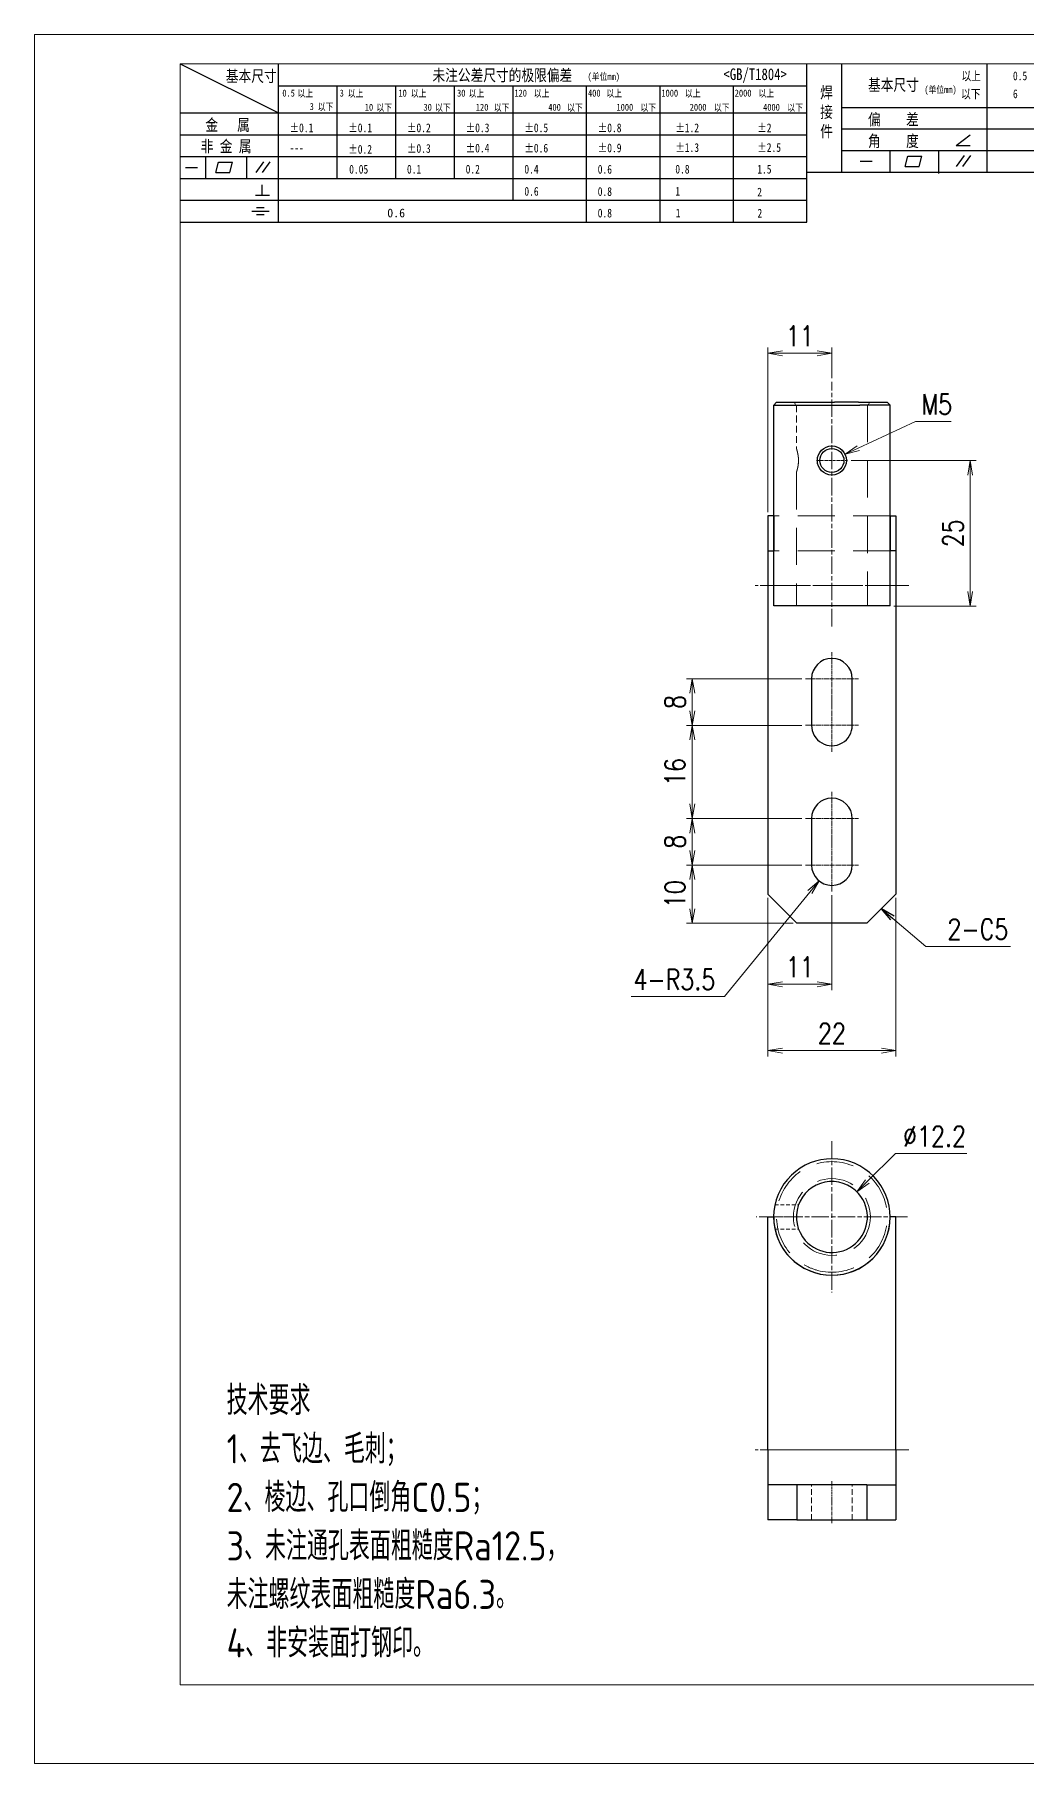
# Model space of a CAD drawing. Header units: millimetres. Extents: x 1333 to 78972, y -42879 to -5704.
# Drawn here: x 77297.8 to 77468.2, y -21799.1 to -21502.1 of the extents above; entities that cross this region are included whole.
import ezdxf

# ---------------------------------------------------------------- set-up
doc = ezdxf.new("R2010")
doc.units = ezdxf.units.MM
doc.header["$LTSCALE"] = 0.5
doc.linetypes.add('AM_ISO08W050x2', pattern=[9, 6, -0.75, 1.5, -0.75])
doc.linetypes.add('DASHED', pattern=[19.05, 12.7, -6.35])
for name, color, linetype, lineweight in [('CENTER', 2, 'AM_ISO08W050x2', 15), ('HIDDEN', 1, 'DASHED', 18), ('图框', 7, 'Continuous', 18), ('标注线', 3, 'Continuous', 18)]:
    doc.layers.add(name, color=color, linetype=linetype, lineweight=lineweight)
for name, color, linetype in [('DIM', 3, 'Continuous'), ('Drawing', 7, 'Continuous'), ('图框文字', 7, 'Continuous')]:
    doc.layers.add(name, color=color, linetype=linetype)
doc.layers.add('打印', color=7, linetype='Continuous', lineweight=15, plot=False)
doc.layers.add('打印-禁用', color=7, linetype='Continuous', lineweight=15, plot=False)
doc.styles.add('DIM', font='romans.shx', dxfattribs={"width": 0.8, "bigfont": 'bigfont.shx'})
doc.styles.add('国标', font='simfang.ttf', dxfattribs={"width": 0.8})
doc.styles.add('机械长仿宋', font='gbenor.shx', dxfattribs={"height": 1, "bigfont": 'gbcbig.shx'})
doc.dimstyles.new('XR 1-1', dxfattribs={"dimtxt": 3.5, "dimasz": 2.5, "dimexe": 1, "dimexo": 0.625, "dimgap": 1.2, "dimtad": 1, "dimtoh": 1, "dimdsep": 46, "dimtxsty": 'DIM', "dimblk": 'OPEN', "dimcen": 0, "dimclrd": 8, "dimclre": 8, "dimclrt": 2, "dimazin": 2, "dimtfac": 0.5, "dimtmove": 0, "dimatfit": 3, "dimldrblk": 'OPEN', "dimfxl": 1, "dimtolj": 2, "dimlwd": 18, "dimlwe": 18, "dimarcsym": 0})
doc.dimstyles.new('XR 1-1$0', dxfattribs={"dimtxt": 3.5, "dimasz": 2.5, "dimexe": 1, "dimexo": 0.625, "dimgap": 1.2, "dimtad": 1, "dimzin": 9, "dimdsep": 46, "dimtxsty": 'DIM', "dimblk": 'OPEN', "dimcen": 0, "dimclrd": 8, "dimclre": 8, "dimclrt": 2, "dimazin": 2, "dimtfac": 0.5, "dimtmove": 0, "dimatfit": 3, "dimldrblk": 'OPEN', "dimfxl": 1, "dimtolj": 2, "dimlwd": 18, "dimlwe": 18, "dimarcsym": 0})
doc.dimstyles.new('XR 1-1$3', dxfattribs={"dimtxt": 3.5, "dimasz": 2.5, "dimexe": 1, "dimexo": 0.625, "dimgap": 1.2, "dimtad": 1, "dimtoh": 1, "dimdsep": 46, "dimtxsty": 'DIM', "dimblk": 'OPEN', "dimcen": 0, "dimclrd": 8, "dimclre": 8, "dimclrt": 2, "dimazin": 2, "dimtfac": 0.5, "dimtofl": 0, "dimtmove": 0, "dimatfit": 3, "dimldrblk": 'OPEN', "dimfxl": 1, "dimtolj": 2, "dimlwd": 18, "dimlwe": 18, "dimarcsym": 0})
doc.dimstyles.new('XR 1-1$4', dxfattribs={"dimtxt": 3.5, "dimasz": 2.5, "dimexe": 1, "dimexo": 0.625, "dimgap": 1.2, "dimtad": 1, "dimtoh": 1, "dimdsep": 46, "dimtxsty": 'DIM', "dimblk": 'OPEN', "dimcen": 0, "dimclrd": 8, "dimclre": 8, "dimclrt": 2, "dimazin": 2, "dimtfac": 0.5, "dimtofl": 0, "dimtmove": 0, "dimatfit": 3, "dimldrblk": 'OPEN', "dimfxl": 1, "dimtolj": 2, "dimlwd": 18, "dimlwe": 18, "dimarcsym": 0})

# ---------------------------------------------------------------- blocks, each defined once
blk = doc.blocks.new('GZDEH零件A3图框V01版')
at = {"layer": '图框', "linetype": 'Continuous'}
for p, q in [((2882.49, -1554.46), (2882.49, -1832.96)), ((3272.49, -1554.46), (2882.49, -1554.46)), ((2882.49, -1832.96), (3272.49, -1832.96))]:
    blk.add_line(p, q, dxfattribs=at)
at = {"layer": '图框文字', "color": 9}
for p, q in [((2882.49, -1554.46), (2899.37, -1562.92)), ((2899.37, -1581.67), (2899.37, -1554.46)), ((2990.09, -1581.67), (2990.09, -1554.46)), ((2996.09, -1573.08), (2996.09, -1554.46)), ((3021.09, -1561.98), (3021.09, -1554.46)), ((2899.37, -1558.24), (2990.09, -1558.24)), ((2909.45, -1574.17), (2909.45, -1558.24)), ((2919.53, -1574.17), (2919.53, -1558.24)), ((2929.61, -1574.17), (2929.61, -1558.24)), ((2939.69, -1577.92), (2939.69, -1558.24)), ((2952.29, -1581.67), (2952.29, -1558.24)), ((2964.89, -1581.67), (2964.89, -1558.24)), ((2977.49, -1581.67), (2977.49, -1558.24)), ((2996.09, -1561.98), (3113.09, -1561.98)), ((3021.09, -1573.08), (3021.09, -1561.98)), ((2882.49, -1562.92), (2990.09, -1562.92)), ((2882.49, -1566.67), (2990.09, -1566.67)), ((2996.09, -1565.68), (3113.09, -1565.68)), ((3015.75, -1568.51), (3018.15, -1566.66)), ((2882.49, -1570.42), (2990.09, -1570.42)), ((2886.92, -1574.12), (2886.92, -1570.42)), ((2893.91, -1574.12), (2893.91, -1570.42)), ((2996.09, -1569.38), (3113.09, -1569.38)), ((3004.42, -1573.08), (3004.42, -1569.38)), ((3006.97, -1572.12), (3007.45, -1570.33)), ((3007.45, -1570.33), (3009.86, -1570.33)), ((3009.39, -1572.12), (3009.86, -1570.33)), ((3012.75, -1573.08), (3012.75, -1569.38)), ((3015.75, -1568.51), (3018.15, -1568.51)), ((3015.81, -1572.12), (3017.15, -1570.26)), ((3016.89, -1572.12), (3018.23, -1570.26)), ((2883.43, -1572.27), (2885.49, -1572.27)), ((2888.59, -1573.16), (2889.07, -1571.37)), ((2888.59, -1573.16), (2891, -1573.16)), ((2889.07, -1571.37), (2891.48, -1571.37)), ((2891, -1573.16), (2891.48, -1571.37)), ((2895.52, -1573.16), (2896.85, -1571.3)), ((2896.6, -1573.16), (2897.94, -1571.3)), ((2990.09, -1573.08), (3113.09, -1573.08)), ((2999.26, -1571.23), (3001.32, -1571.23)), ((3006.97, -1572.12), (3009.39, -1572.12)), ((3012.75, -1573.33), (3012.75, -1573.08)), ((2882.49, -1574.17), (2990.09, -1574.17)), ((2895.42, -1577.05), (2897.81, -1577.05)), ((2896.58, -1577.05), (2896.58, -1575.28)), ((2882.49, -1577.92), (2990.09, -1577.92)), ((2894.79, -1579.77), (2897.77, -1579.77)), ((2895.57, -1579.17), (2896.92, -1579.17)), ((2882.49, -1581.67), (2990.09, -1581.67)), ((2895.57, -1580.37), (2896.93, -1580.37))]:
    blk.add_line(p, q, dxfattribs=at)
at = {"layer": '打印-禁用', "linetype": 'Continuous'}
for p, q in [((2857.49, -1549.46), (2857.49, -1846.46)), ((3277.49, -1549.46), (2857.49, -1549.46)), ((2857.49, -1846.46), (3277.49, -1846.46))]:
    blk.add_line(p, q, dxfattribs=at)
at = {"layer": '图框文字', "color": 9, "style": '国标', "width": 0.8}
for s, height, p in [('基本尺寸', 2, (2890.33, -1557.58)), ('未注公差尺寸的极限偏差', 2, (2925.81, -1557.44)), ('<GB/T1804>', 2, (2975.78, -1557.27)), ('以上', 1.5, (3016.64, -1557.33)), ('0.5', 1.5, (3025.49, -1557.3)), ('30', 1.2, (2930.04, -1560.11)), ('基本尺寸', 2, (3000.6, -1559.1)), ('以下', 1.5, (3016.58, -1560.43)), ('6', 1.5, (3025.49, -1560.38)), ('金   属', 2, (2886.82, -1565.98)), ('±0.1', 1.5, (2901.27, -1566.23)), ('±0.1', 1.5, (2911.35, -1566.23)), ('±0.2', 1.5, (2921.43, -1566.23)), ('±0.3', 1.5, (2931.51, -1566.23)), ('±0.5', 1.5, (2941.59, -1566.23)), ('±0.8', 1.5, (2954.19, -1566.23)), ('±1.2', 1.5, (2967.51, -1566.23)), ('±2', 1.5, (2981.58, -1566.23)), ('偏    差', 2, (3000.6, -1565.04)), ('非 金 属', 2, (2886.02, -1569.65)), ('±0.3', 1.5, (2921.43, -1569.77)), ('±0.4', 1.5, (2931.51, -1569.71)), ('±0.6', 1.5, (2941.59, -1569.71)), ('±0.9', 1.5, (2954.19, -1569.68)), ('±1.3', 1.5, (2967.51, -1569.62)), ('±2.5', 1.5, (2981.58, -1569.61)), ('角    度', 2, (3000.6, -1568.74)), ('---', 1.5, (2901.27, -1569.65)), ('±0.2', 1.5, (2911.35, -1569.92)), ('0.1', 1.5, (2921.43, -1573.34)), ('0.2', 1.5, (2931.51, -1573.33)), ('0.4', 1.5, (2941.59, -1573.33)), ('0.6', 1.5, (2954.19, -1573.35)), ('0.8', 1.5, (2967.51, -1573.33)), ('1.5', 1.5, (2981.58, -1573.34)), ('0.6', 1.5, (2941.59, -1577.14)), ('0.8', 1.5, (2954.19, -1577.17)), ('1', 1.5, (2967.51, -1577.12)), ('2', 1.5, (2981.58, -1577.26)), ('0.8', 1.5, (2954.19, -1580.87)), ('1', 1.5, (2967.59, -1580.86)), ('2', 1.5, (2981.62, -1580.89))]:
    blk.add_text(s, height=height, dxfattribs=at).set_placement(p)
at = {"layer": '图框文字', "color": 9, "lineweight": 15, "style": '国标', "width": 0.8}
for s, p in [('(单位mm)', (2952.44, -1557.27)), ('0.5', (2900.03, -1560.11)), ('以上', (2902.64, -1560.16)), ('3', (2909.88, -1560.11)), ('以上', (2911.25, -1560.16)), ('10', (2919.96, -1560.11)), ('以上', (2922.09, -1560.16)), ('以上', (2932.02, -1560.16)), ('120', (2939.88, -1560.11)), ('以上', (2943.21, -1560.16)), ('400', (2952.52, -1560.11)), ('以上', (2955.68, -1560.16)), ('1000', (2965.12, -1560.11)), ('以上', (2969.16, -1560.16)), ('2000', (2977.72, -1560.11)), ('以上', (2981.8, -1560.16)), ('(单位mm)', (3010.27, -1559.51)), ('3', (2904.73, -1562.41)), ('以下', (2906.1, -1562.46)), ('10', (2914.19, -1562.54)), ('以下', (2916.18, -1562.59)), ('30', (2924.27, -1562.54)), ('以下', (2926.26, -1562.59)), ('120', (2933.26, -1562.54)), ('以下', (2936.34, -1562.59)), ('400', (2945.7, -1562.54)), ('以下', (2948.94, -1562.59)), ('1000', (2957.41, -1562.54)), ('以下', (2961.54, -1562.59)), ('2000', (2969.99, -1562.54)), ('以下', (2974.14, -1562.59)), ('4000', (2982.59, -1562.54)), ('以下', (2986.74, -1562.59))]:
    blk.add_text(s, height=1.2, dxfattribs=at).set_placement(p)
at = {"layer": '图框文字', "color": 9, "lineweight": 13, "style": '国标'}
blk.add_text('0.6', height=1.5, dxfattribs=at).set_placement((2918.05, -1580.85))
at = {"layer": '图框文字', "color": 9, "style": '国标'}
for s, insert, char_height, width, attachment_point in [('焊\\P接\\P件', (2992.39, -1558.41), 2, 3.1877, 1), ('0.05', (2911.51, -1573.37), 1.5, 5.1982, 7)]:
    blk.add_mtext(s, dxfattribs=dict(at, insert=insert, char_height=char_height, width=width, attachment_point=attachment_point))
blk = doc.blocks.new('DEH A3')
at = {"layer": '图框'}
blk.add_blockref('GZDEH零件A3图框V01版', (-2857.49, 1846.46), dxfattribs=at)
blk = doc.blocks.new('_Open')
at = {"color": 0, "linetype": 'ByBlock', "lineweight": -2}
for p, q in [((-1, 0.17), (0, 0)), ((-1, -0.17), (0, 0)), ((0, 0), (-1, 0))]:
    blk.add_line(p, q, dxfattribs=at)
blk = doc.blocks.new('*D1198')
at = {"layer": 'Defpoints', "color": 0, "transparency": 16777216}
for p in [(77430.2, -21644.76), (77410.78, -21654.76), (77428.75, -21654.76)]:
    blk.add_point(p, dxfattribs=at)
at = {"layer": 'DIM', "color": 8, "lineweight": 18, "transparency": 16777216}
for p, q in [((77429.58, -21644.76), (77409.78, -21644.76)), ((77410.78, -21647.26), (77410.78, -21652.26)), ((77428.13, -21654.76), (77409.78, -21654.76))]:
    blk.add_line(p, q, dxfattribs=at)
at = {"layer": 'DIM', "color": 8, "lineweight": 18, "transparency": 16777216, "xscale": 2.5, "yscale": 2.5, "zscale": 2.5}
for p, rotation in [((77410.78, -21644.76), 90), ((77410.78, -21654.76), 270)]:
    blk.add_blockref('_Open', p, dxfattribs=dict(at, rotation=rotation))
at = {"layer": 'DIM', "color": 2, "transparency": 16777216, "insert": (77407.83, -21649.76), "char_height": 3.5, "attachment_point": 5, "rotation": 90, "style": 'DIM'}
blk.add_mtext('\\A2;10', dxfattribs=at)
blk = doc.blocks.new('*D1199')
at = {"layer": 'Defpoints', "color": 0, "transparency": 16777216}
for p in [(77410.78, -21636.76), (77430.2, -21636.76), (77429.58, -21644.76)]:
    blk.add_point(p, dxfattribs=at)
at = {"layer": 'DIM', "color": 8, "lineweight": 18, "transparency": 16777216}
for p, q in [((77429.58, -21636.76), (77409.78, -21636.76)), ((77410.78, -21642.26), (77410.78, -21639.26)), ((77428.95, -21644.76), (77409.78, -21644.76))]:
    blk.add_line(p, q, dxfattribs=at)
at = {"layer": 'DIM', "color": 8, "lineweight": 18, "transparency": 16777216, "xscale": 2.5, "yscale": 2.5, "zscale": 2.5}
for p, rotation in [((77410.78, -21636.76), 90), ((77410.78, -21644.76), 270)]:
    blk.add_blockref('_Open', p, dxfattribs=dict(at, rotation=rotation))
at = {"layer": 'DIM', "color": 2, "transparency": 16777216, "insert": (77407.83, -21640.76), "char_height": 3.5, "attachment_point": 5, "rotation": 90, "style": 'DIM'}
blk.add_mtext('\\A2;8', dxfattribs=at)
blk = doc.blocks.new('*D1200')
at = {"layer": 'Defpoints', "color": 0, "transparency": 16777216}
for p in [(77410.78, -21620.76), (77429.58, -21620.76), (77429.58, -21636.76)]:
    blk.add_point(p, dxfattribs=at)
at = {"layer": 'DIM', "color": 8, "lineweight": 18, "transparency": 16777216}
for p, q in [((77428.95, -21620.76), (77409.78, -21620.76)), ((77410.78, -21634.26), (77410.78, -21623.26)), ((77428.95, -21636.76), (77409.78, -21636.76))]:
    blk.add_line(p, q, dxfattribs=at)
at = {"layer": 'DIM', "color": 8, "lineweight": 18, "transparency": 16777216, "xscale": 2.5, "yscale": 2.5, "zscale": 2.5}
for p, rotation in [((77410.78, -21620.76), 90), ((77410.78, -21636.76), 270)]:
    blk.add_blockref('_Open', p, dxfattribs=dict(at, rotation=rotation))
at = {"layer": 'DIM', "color": 2, "transparency": 16777216, "insert": (77407.83, -21628.76), "char_height": 3.5, "attachment_point": 5, "rotation": 90, "style": 'DIM'}
blk.add_mtext('\\A2;16', dxfattribs=at)
blk = doc.blocks.new('*D1201')
at = {"layer": 'Defpoints', "color": 0, "transparency": 16777216}
for p in [(77410.78, -21612.76), (77430.2, -21612.76), (77430.2, -21620.76)]:
    blk.add_point(p, dxfattribs=at)
at = {"layer": 'DIM', "color": 8, "lineweight": 18, "transparency": 16777216}
for p, q in [((77429.58, -21612.76), (77409.78, -21612.76)), ((77410.78, -21618.26), (77410.78, -21615.26)), ((77429.58, -21620.76), (77409.78, -21620.76))]:
    blk.add_line(p, q, dxfattribs=at)
at = {"layer": 'DIM', "color": 8, "lineweight": 18, "transparency": 16777216, "xscale": 2.5, "yscale": 2.5, "zscale": 2.5}
for p, rotation in [((77410.78, -21612.76), 90), ((77410.78, -21620.76), 270)]:
    blk.add_blockref('_Open', p, dxfattribs=dict(at, rotation=rotation))
at = {"layer": 'DIM', "color": 2, "transparency": 16777216, "insert": (77407.83, -21616.76), "char_height": 3.5, "attachment_point": 5, "rotation": 90, "style": 'DIM'}
blk.add_mtext('\\A2;8', dxfattribs=at)
blk = doc.blocks.new('*D1202')
at = {"layer": 'Defpoints', "color": 0, "transparency": 16777216}
for p in [(77423.75, -21649.76), (77434.75, -21649.31), (77423.75, -21665.23)]:
    blk.add_point(p, dxfattribs=at)
at = {"layer": 'DIM', "color": 8, "lineweight": 18, "transparency": 16777216}
for p, q in [((77423.75, -21650.38), (77423.75, -21666.23)), ((77434.75, -21649.93), (77434.75, -21666.23)), ((77432.25, -21665.23), (77426.25, -21665.23))]:
    blk.add_line(p, q, dxfattribs=at)
at = {"layer": 'DIM', "color": 8, "lineweight": 18, "transparency": 16777216, "xscale": 2.5, "yscale": 2.5, "zscale": 2.5, "rotation": 180}
blk.add_blockref('_Open', (77423.75, -21665.23), dxfattribs=at)
at = {"layer": 'DIM', "color": 8, "lineweight": 18, "transparency": 16777216, "xscale": 2.5, "yscale": 2.5, "zscale": 2.5}
blk.add_blockref('_Open', (77434.75, -21665.23), dxfattribs=at)
at = {"layer": 'DIM', "color": 2, "transparency": 16777216, "insert": (77429.25, -21662.28), "char_height": 3.5, "attachment_point": 5, "style": 'DIM'}
blk.add_mtext('\\A2;11', dxfattribs=at)
blk = doc.blocks.new('*D1203')
at = {"layer": 'Defpoints', "color": 0, "transparency": 16777216}
for p in [(77423.75, -21649.76), (77445.75, -21649.76), (77445.75, -21676.64)]:
    blk.add_point(p, dxfattribs=at)
at = {"layer": 'DIM', "color": 8, "lineweight": 18, "transparency": 16777216}
for p, q in [((77423.75, -21650.38), (77423.75, -21677.64)), ((77445.75, -21650.38), (77445.75, -21677.64)), ((77426.25, -21676.64), (77443.25, -21676.64))]:
    blk.add_line(p, q, dxfattribs=at)
at = {"layer": 'DIM', "color": 8, "lineweight": 18, "transparency": 16777216, "xscale": 2.5, "yscale": 2.5, "zscale": 2.5, "rotation": 180}
blk.add_blockref('_Open', (77423.75, -21676.64), dxfattribs=at)
at = {"layer": 'DIM', "color": 8, "lineweight": 18, "transparency": 16777216, "xscale": 2.5, "yscale": 2.5, "zscale": 2.5}
blk.add_blockref('_Open', (77445.75, -21676.64), dxfattribs=at)
at = {"layer": 'DIM', "color": 2, "transparency": 16777216, "insert": (77434.75, -21673.69), "char_height": 3.5, "attachment_point": 5, "style": 'DIM'}
blk.add_mtext('\\A2;22', dxfattribs=at)
blk = doc.blocks.new('*D1204')
at = {"layer": 'Defpoints', "color": 0, "transparency": 16777216}
for p in [(77434.75, -21644.76), (77432.54, -21647.47)]:
    blk.add_point(p, dxfattribs=at)
at = {"layer": 'DIM', "color": 8, "lineweight": 18, "transparency": 16777216}
for p, q in [((77416.3, -21667.37), (77430.96, -21649.4)), ((77400.3, -21667.37), (77416.3, -21667.37))]:
    blk.add_line(p, q, dxfattribs=at)
at = {"layer": 'DIM', "color": 8, "lineweight": 18, "transparency": 16777216, "xscale": 2.5, "yscale": 2.5, "zscale": 2.5, "rotation": 50.77865330189271}
blk.add_blockref('_Open', (77432.54, -21647.47), dxfattribs=at)
at = {"layer": 'DIM', "color": 2, "transparency": 16777216, "insert": (77407.7, -21664.42), "char_height": 3.5, "attachment_point": 5, "style": 'DIM'}
blk.add_mtext('\\A2;\\A2;4-R3.5', dxfattribs=at)
blk = doc.blocks.new('*D1212')
at = {"layer": 'Defpoints', "color": 0, "transparency": 16777216}
for p in [(77439.06, -21700.9), (77430.45, -21709.53)]:
    blk.add_point(p, dxfattribs=at)
at = {"layer": 'DIM', "color": 8, "lineweight": 18, "transparency": 16777216}
for p, q in [((77445.65, -21694.3), (77440.83, -21699.13)), ((77457.92, -21694.3), (77445.65, -21694.3))]:
    blk.add_line(p, q, dxfattribs=at)
at = {"layer": 'DIM', "color": 8, "lineweight": 18, "transparency": 16777216, "xscale": 2.5, "yscale": 2.5, "zscale": 2.5, "rotation": 225.0518054823599}
blk.add_blockref('_Open', (77439.06, -21700.9), dxfattribs=at)
at = {"layer": 'DIM', "color": 2, "transparency": 16777216, "insert": (77452.38, -21691.35), "char_height": 3.5, "attachment_point": 5, "style": 'DIM'}
blk.add_mtext('\\A2;∅12.2', dxfattribs=at)
blk = doc.blocks.new('*D1213')
at = {"layer": 'Defpoints', "color": 0, "transparency": 16777216}
for p in [(77432.49, -21576.31), (77437.02, -21574.2)]:
    blk.add_point(p, dxfattribs=at)
at = {"layer": 'DIM', "color": 8, "lineweight": 18, "transparency": 16777216}
for p, q in [((77449.09, -21568.57), (77439.29, -21573.14)), ((77455.23, -21568.57), (77449.09, -21568.57))]:
    blk.add_line(p, q, dxfattribs=at)
at = {"layer": 'DIM', "color": 8, "lineweight": 18, "transparency": 16777216, "xscale": 2.5, "yscale": 2.5, "zscale": 2.5, "rotation": 205.0184128766861}
blk.add_blockref('_Open', (77437.02, -21574.2), dxfattribs=at)
at = {"layer": 'DIM', "color": 2, "transparency": 16777216, "insert": (77452.76, -21565.62), "char_height": 3.5, "attachment_point": 5, "style": 'DIM'}
blk.add_mtext('\\A2;M5', dxfattribs=at)
blk = doc.blocks.new('*D1214')
at = {"layer": 'Defpoints', "color": 0, "transparency": 16777216}
for p in [(77437.44, -21575.26), (77444.75, -21600.26), (77458.5, -21600.26)]:
    blk.add_point(p, dxfattribs=at)
at = {"layer": 'DIM', "color": 8, "lineweight": 18, "transparency": 16777216}
for p, q in [((77438.07, -21575.26), (77459.5, -21575.26)), ((77458.5, -21577.76), (77458.5, -21597.76)), ((77445.38, -21600.26), (77459.5, -21600.26))]:
    blk.add_line(p, q, dxfattribs=at)
at = {"layer": 'DIM', "color": 8, "lineweight": 18, "transparency": 16777216, "xscale": 2.5, "yscale": 2.5, "zscale": 2.5}
for p, rotation in [((77458.5, -21575.26), 90), ((77458.5, -21600.26), 270)]:
    blk.add_blockref('_Open', p, dxfattribs=dict(at, rotation=rotation))
at = {"layer": 'DIM', "color": 2, "transparency": 16777216, "insert": (77455.55, -21587.76), "char_height": 3.5, "attachment_point": 5, "rotation": 90, "style": 'DIM'}
blk.add_mtext('\\A2;25', dxfattribs=at)
blk = doc.blocks.new('*D1215')
at = {"layer": 'Defpoints', "color": 0, "transparency": 16777216}
for p in [(77423.75, -21556.83), (77434.75, -21561.76), (77423.75, -21584.76)]:
    blk.add_point(p, dxfattribs=at)
at = {"layer": 'DIM', "color": 8, "lineweight": 18, "transparency": 16777216}
for p, q in [((77423.75, -21584.13), (77423.75, -21555.83)), ((77434.75, -21561.13), (77434.75, -21555.83)), ((77432.25, -21556.83), (77426.25, -21556.83))]:
    blk.add_line(p, q, dxfattribs=at)
at = {"layer": 'DIM', "color": 8, "lineweight": 18, "transparency": 16777216, "xscale": 2.5, "yscale": 2.5, "zscale": 2.5, "rotation": 180}
blk.add_blockref('_Open', (77423.75, -21556.83), dxfattribs=at)
at = {"layer": 'DIM', "color": 8, "lineweight": 18, "transparency": 16777216, "xscale": 2.5, "yscale": 2.5, "zscale": 2.5}
blk.add_blockref('_Open', (77434.75, -21556.83), dxfattribs=at)
at = {"layer": 'DIM', "color": 2, "transparency": 16777216, "insert": (77429.25, -21553.88), "char_height": 3.5, "attachment_point": 5, "style": 'DIM'}
blk.add_mtext('\\A2;11', dxfattribs=at)

msp = doc.modelspace()

# ---------------------------------------------------------------- linework, layer by layer
at = {"color": 7, "lineweight": 13, "ltscale": 0.024999}
msp.add_line((77424.754, -21596.757), (77423.754, -21596.757), dxfattribs=at)
at = {"color": 7, "lineweight": 13, "ltscale": 0.025001}
msp.add_line((77445.754, -21596.757), (77444.754, -21596.757), dxfattribs=at)
at = {"color": 7, "lineweight": 13}
msp.add_line((77445.754, -21745.217), (77423.754, -21745.217), dxfattribs=at)
at = {"layer": 'CENTER'}
for p, q in [((77434.754, -21603.758), (77434.754, -21561.757)), ((77447.954, -21596.757), (77421.554, -21596.757)), ((77434.754, -21692.217), (77434.754, -21718.217)), ((77447.754, -21705.217), (77421.754, -21705.217)), ((77447.954, -21745.217), (77421.554, -21745.217))]:
    msp.add_line(p, q, dxfattribs=at)
at = {"layer": 'CENTER', "ltscale": 0.134351}
msp.add_line((77437.442, -21575.257), (77432.067, -21575.257), dxfattribs=at)
at = {"layer": 'CENTER', "ltscale": 0.2275}
for p, q in [((77434.754, -21608.207), (77434.754, -21617.307)), ((77434.754, -21616.207), (77434.754, -21625.307)), ((77434.754, -21632.207), (77434.754, -21641.307)), ((77434.754, -21640.207), (77434.754, -21649.307))]:
    msp.add_line(p, q, dxfattribs=at)
at = {"layer": 'CENTER', "ltscale": 0.227502}
for p, q in [((77439.305, -21612.757), (77430.204, -21612.757)), ((77439.305, -21620.757), (77430.204, -21620.757)), ((77439.305, -21636.757), (77430.204, -21636.757)), ((77439.305, -21644.757), (77430.204, -21644.757))]:
    msp.add_line(p, q, dxfattribs=at)
at = {"layer": 'CENTER', "ltscale": 0.124347}
msp.add_line((77424.456, -21705.217), (77429.43, -21705.217), dxfattribs=at)
at = {"layer": 'CENTER', "ltscale": 0.180016}
msp.add_line((77434.754, -21750.617), (77434.754, -21757.818), dxfattribs=at)
at = {"layer": 'DIM'}
msp.add_circle((77434.754, -21575.257), 2.5, dxfattribs=at)
at = {"layer": 'Drawing', "ltscale": 0.017678}
for p, q in [((77425.254, -21565.257), (77424.754, -21565.757)), ((77444.254, -21565.257), (77444.754, -21565.757))]:
    msp.add_line(p, q, dxfattribs=at)
at = {"layer": 'Drawing', "ltscale": 0.030604}
for p, q in [((77424.754, -21565.757), (77425.979, -21565.757)), ((77425.979, -21600.257), (77424.754, -21600.257))]:
    msp.add_line(p, q, dxfattribs=at)
at = {"layer": 'Drawing', "ltscale": 0.185836}
msp.add_line((77424.754, -21573.191), (77424.754, -21565.757), dxfattribs=at)
at = {"layer": 'Drawing', "ltscale": 0.248868}
msp.add_line((77425.254, -21565.257), (77435.209, -21565.257), dxfattribs=at)
at = {"layer": 'Drawing', "ltscale": 0.231362}
msp.add_line((77425.979, -21565.757), (77435.233, -21565.757), dxfattribs=at)
at = {"layer": 'Drawing', "ltscale": 0.102495}
msp.add_line((77439.309, -21565.257), (77435.209, -21565.257), dxfattribs=at)
at = {"layer": 'Drawing', "ltscale": 0.10789}
msp.add_line((77435.233, -21565.757), (77439.549, -21565.757), dxfattribs=at)
at = {"layer": 'Drawing', "ltscale": 0.123636}
msp.add_line((77439.309, -21565.257), (77444.254, -21565.257), dxfattribs=at)
at = {"layer": 'Drawing', "ltscale": 0.130144}
for p, q in [((77444.754, -21565.757), (77439.549, -21565.757)), ((77444.754, -21600.257), (77439.549, -21600.257))]:
    msp.add_line(p, q, dxfattribs=at)
at = {"layer": 'Drawing'}
for p, q in [((77444.754, -21600.257), (77444.754, -21565.757)), ((77424.754, -21600.257), (77424.754, -21573.191)), ((77423.754, -21596.757), (77423.754, -21649.757)), ((77445.754, -21596.757), (77445.754, -21649.757)), ((77423.754, -21745.217), (77423.754, -21705.217)), ((77445.754, -21745.217), (77445.754, -21705.217))]:
    msp.add_line(p, q, dxfattribs=at)
at = {"layer": 'Drawing', "ltscale": 0.025}
for p, q in [((77424.754, -21584.757), (77423.754, -21584.757)), ((77444.754, -21584.757), (77445.754, -21584.757)), ((77423.754, -21590.757), (77424.754, -21590.757)), ((77445.754, -21590.757), (77444.754, -21590.757)), ((77423.754, -21705.217), (77424.754, -21705.217)), ((77445.754, -21705.217), (77444.754, -21705.217))]:
    msp.add_line(p, q, dxfattribs=at)
at = {"layer": 'Drawing', "ltscale": 0.15}
for p, q in [((77423.754, -21584.757), (77423.754, -21590.757)), ((77424.754, -21584.757), (77424.754, -21590.757)), ((77444.754, -21584.757), (77444.754, -21590.757)), ((77445.754, -21584.757), (77445.754, -21590.757)), ((77423.754, -21590.757), (77423.754, -21596.757)), ((77445.754, -21590.757), (77445.754, -21596.757)), ((77423.754, -21745.217), (77423.754, -21751.217)), ((77445.754, -21745.217), (77445.754, -21751.217)), ((77423.754, -21751.217), (77423.754, -21757.217)), ((77428.754, -21751.217), (77428.754, -21757.217)), ((77440.754, -21751.217), (77440.754, -21757.217)), ((77445.754, -21751.217), (77445.754, -21757.217))]:
    msp.add_line(p, q, dxfattribs=at)
at = {"layer": 'Drawing', "ltscale": 0.339252}
msp.add_line((77439.549, -21600.257), (77425.979, -21600.257), dxfattribs=at)
at = {"layer": 'Drawing', "ltscale": 0.2}
for p, q in [((77431.254, -21612.757), (77431.254, -21620.757)), ((77438.254, -21620.757), (77438.254, -21612.757)), ((77431.254, -21636.757), (77431.254, -21644.757)), ((77438.254, -21644.757), (77438.254, -21636.757))]:
    msp.add_line(p, q, dxfattribs=at)
at = {"layer": 'Drawing', "ltscale": 0.176777}
for p, q in [((77428.754, -21654.757), (77423.754, -21649.757)), ((77440.754, -21654.757), (77445.754, -21649.757))]:
    msp.add_line(p, q, dxfattribs=at)
at = {"layer": 'Drawing', "ltscale": 0.3}
for p, q in [((77440.754, -21654.757), (77428.754, -21654.757)), ((77440.754, -21751.217), (77428.754, -21751.217)), ((77428.754, -21757.217), (77440.754, -21757.217))]:
    msp.add_line(p, q, dxfattribs=at)
at = {"layer": 'Drawing', "ltscale": 0.125}
for p, q in [((77428.754, -21751.217), (77423.754, -21751.217)), ((77440.754, -21751.217), (77445.754, -21751.217)), ((77428.754, -21757.217), (77423.754, -21757.217)), ((77440.754, -21757.217), (77445.754, -21757.217))]:
    msp.add_line(p, q, dxfattribs=at)
at = {"layer": 'Drawing'}
msp.add_circle((77434.754, -21575.257), 2.067, dxfattribs=at)
for centre, radius, start, end in [((77434.754, -21612.757), 3.5, 0.00001, 179.99999), ((77434.754, -21620.757), 3.5, 179.99999, 0.00001), ((77434.754, -21636.757), 3.5, 0.00001, 179.99999), ((77434.754, -21644.757), 3.5, 180, 0), ((77434.754, -21705.217), 10, 61.35211, 241.35211), ((77434.754, -21705.217), 10, 241.35211, 61.35211), ((77434.754, -21705.217), 6.1, 41.3018, 221.30219), ((77434.754, -21705.217), 6.1, 221.3022, 41.30181), ((77434.754, -21705.217), 10, 180, 0)]:
    msp.add_arc(centre, radius, start, end, dxfattribs=at)
at = {"layer": 'HIDDEN', "ltscale": 0.130144}
msp.add_line((77424.754, -21565.757), (77429.96, -21565.757), dxfattribs=at)
at = {"layer": 'HIDDEN', "ltscale": 0.017678}
for p, q in [((77428.654, -21565.757), (77428.154, -21565.257)), ((77440.854, -21565.757), (77441.354, -21565.257))]:
    msp.add_line(p, q, dxfattribs=at)
at = {"layer": 'HIDDEN', "ltscale": 0.079388}
for p, q in [((77428.654, -21565.757), (77431.83, -21565.757)), ((77437.679, -21565.757), (77440.854, -21565.757))]:
    msp.add_line(p, q, dxfattribs=at)
at = {"layer": 'HIDDEN', "ltscale": 0.185825}
msp.add_line((77428.654, -21565.757), (77428.654, -21573.19), dxfattribs=at)
at = {"layer": 'HIDDEN', "ltscale": 0.005038}
msp.add_line((77429.603, -21565.757), (77429.401, -21565.757), dxfattribs=at)
at = {"layer": 'HIDDEN', "ltscale": 0.201906}
msp.add_line((77429.603, -21565.757), (77437.679, -21565.757), dxfattribs=at)
at = {"layer": 'HIDDEN', "ltscale": 0.055287}
msp.add_line((77429.96, -21565.757), (77432.172, -21565.757), dxfattribs=at)
at = {"layer": 'HIDDEN', "ltscale": 0.196253}
msp.add_line((77439.68, -21565.757), (77431.83, -21565.757), dxfattribs=at)
at = {"layer": 'HIDDEN', "ltscale": 0.283965}
msp.add_line((77432.172, -21565.757), (77443.53, -21565.757), dxfattribs=at)
at = {"layer": 'HIDDEN', "ltscale": 0.01069}
msp.add_line((77439.68, -21565.757), (77440.108, -21565.757), dxfattribs=at)
at = {"layer": 'HIDDEN'}
for p, q in [((77440.854, -21565.757), (77440.854, -21600.257)), ((77428.654, -21577.324), (77428.654, -21600.257)), ((77444.754, -21584.757), (77424.754, -21584.757)), ((77444.754, -21590.757), (77424.754, -21590.757)), ((77423.754, -21596.757), (77445.754, -21596.757)), ((77423.754, -21745.217), (77445.754, -21745.217))]:
    msp.add_line(p, q, dxfattribs=at)
at = {"layer": 'HIDDEN', "ltscale": 0.030604}
msp.add_line((77444.754, -21565.757), (77443.53, -21565.757), dxfattribs=at)
at = {"layer": 'HIDDEN', "ltscale": 0.5}
msp.add_line((77444.754, -21596.757), (77424.754, -21596.757), dxfattribs=at)
at = {"layer": 'HIDDEN', "ltscale": 0.101123}
msp.add_line((77424.97, -21703.15), (77429.015, -21703.15), dxfattribs=at)
at = {"layer": 'HIDDEN', "ltscale": 0.101125}
msp.add_line((77424.97, -21707.284), (77429.015, -21707.284), dxfattribs=at)
at = {"layer": 'HIDDEN', "ltscale": 0.15}
for p, q in [((77431.254, -21757.217), (77431.254, -21751.217)), ((77438.254, -21757.217), (77438.254, -21751.217))]:
    msp.add_line(p, q, dxfattribs=at)
at = {"layer": 'HIDDEN'}
msp.add_circle((77434.754, -21705.217), 6.6, dxfattribs=at)
for centre, radius, start, end in [((77434.754, -21705.217), 9.5, 255.03213, 241.35211), ((77434.756, -21705.212), 9.505, 241.35597, 255.02827)]:
    msp.add_arc(centre, radius, start, end, dxfattribs=at)
for points, knots in [([(77428.846, -21573.854), (77428.802, -21573.669), (77428.757, -21573.505), (77428.713, -21573.367), (77428.652, -21573.18), (77428.648, -21573.17), (77428.663, -21573.214), (77428.72, -21573.385), (77428.808, -21573.688), (77428.855, -21573.869), (77428.92, -21574.175), (77428.969, -21574.514), (77428.984, -21574.635), (77429.007, -21574.886), (77429.016, -21575.142), (77429.018, -21575.272), (77429.01, -21575.649), (77428.972, -21576.019), (77428.936, -21576.25), (77428.892, -21576.467), (77428.846, -21576.66)], [0, 0, 0, 0, 0, 0, 2.0560038, 2.0560038, 2.0560038, 3.983747, 3.983747, 3.983747, 6.0295741, 6.0295741, 6.0295741, 7.1330019, 7.1330019, 7.1330019, 8.2692894, 8.2692894, 8.2692894, 10.4205139, 10.4205139, 10.4205139, 10.4205139, 10.4205139, 10.4205139]), ([(77428.846, -21573.854), (77428.917, -21574.152), (77428.983, -21574.503), (77429.023, -21574.878), (77429.031, -21575.527), (77428.956, -21576.14), (77428.914, -21576.374), (77428.821, -21576.787), (77428.73, -21577.098), (77428.691, -21577.216), (77428.643, -21577.36), (77428.655, -21577.321), (77428.678, -21577.255), (77428.727, -21577.105), (77428.787, -21576.894), (77428.807, -21576.821), (77428.827, -21576.743), (77428.846, -21576.66)], [0, 0, 0, 0, 0, 0, 3.3046639, 3.3046639, 3.3046639, 5.5377363, 5.5377363, 5.5377363, 7.5641465, 7.5641465, 7.5641465, 9.4850349, 9.4850349, 9.4850349, 10.4040166, 10.4040166, 10.4040166, 10.4040166, 10.4040166, 10.4040166])]:
    msp.add_open_spline(points, degree=5, knots=knots, dxfattribs=at)
at = {"layer": '打印'}
msp.add_lwpolyline([(77297.843, -21502.092), (77717.843, -21502.092), (77717.843, -21799.092), (77297.843, -21799.092)], close=True, dxfattribs=at)

# ---------------------------------------------------------------- block references
at = {"layer": '图框'}
msp.add_blockref('DEH A3', (77297.843, -21799.092), dxfattribs=at)

# ---------------------------------------------------------------- texts
at = {"layer": 'DIM', "color": 2, "insert": (77454.604, -21657.53), "char_height": 3.5, "attachment_point": 7, "style": 'DIM'}
msp.add_mtext('2-C5', dxfattribs=at)
at = {"layer": '标注线', "color": 2, "insert": (77330.817, -21780.924), "char_height": 5, "width": 114.82461, "attachment_point": 7, "style": '机械长仿宋'}
msp.add_mtext('\\A2;技术要求\\P1、去飞边、毛刺；\\P2、棱边、孔口倒角C0.5；\\P3、未注通孔表面粗糙度Ra12.5，\\P未注螺纹表面粗糙度Ra6.3。\\P4、非安装面打钢印。', dxfattribs=at)

# ---------------------------------------------------------------- dimensions: what is measured, and where the dimension line sits
at = {"layer": 'DIM'}
for base, p1, p2, picture, middle in [((77423.754, -21556.83), (77434.754, -21561.757), (77423.754, -21584.757), '*D1215', (77429.254, -21553.88)), ((77423.754, -21665.234), (77434.754, -21649.307), (77423.754, -21649.757), '*D1202', (77429.254, -21662.284)), ((77445.754, -21676.642), (77423.754, -21649.757), (77445.754, -21649.757), '*D1203', (77434.754, -21673.692))]:
    dim = msp.add_linear_dim(base=base, p1=p1, p2=p2, dimstyle='XR 1-1$0', dxfattribs=at)
    dim.commit()
    dim.dimension.update_dxf_attribs({"geometry": picture, "text_midpoint": middle})
dim = msp.add_diameter_dim_2p(p1=(77432.489, -21576.314), p2=(77437.02, -21574.2), dimstyle='XR 1-1$3', override={"dimpost": 'M<>'}, dxfattribs=at)
dim.commit()
dim.dimension.update_dxf_attribs({"geometry": '*D1213', "text_midpoint": (77452.758, -21568.566), "dimtype": 163})
for base, p1, p2, picture, middle in [((77458.496, -21600.257), (77437.442, -21575.257), (77444.754, -21600.257), '*D1214', (77455.546, -21587.757)), ((77410.782, -21612.757), (77430.204, -21620.757), (77430.204, -21612.757), '*D1201', (77407.832, -21616.757)), ((77410.782, -21620.757), (77429.579, -21636.757), (77429.579, -21620.757), '*D1200', (77407.832, -21628.757)), ((77410.782, -21636.757), (77429.579, -21644.757), (77430.204, -21636.757), '*D1199', (77407.832, -21640.757)), ((77410.782, -21654.757), (77430.204, -21644.757), (77428.754, -21654.757), '*D1198', (77407.832, -21649.757))]:
    dim = msp.add_linear_dim(base=base, p1=p1, p2=p2, angle=90, dimstyle='XR 1-1$0', dxfattribs=at)
    dim.commit()
    dim.dimension.update_dxf_attribs({"geometry": picture, "text_midpoint": middle})
dim = msp.add_radius_dim(center=(77434.754, -21644.757), mpoint=(77432.541, -21647.468), text='\\A2;4-<>', dimstyle='XR 1-1$4', override={"dimtxsty": 'DIM'}, dxfattribs=at)
dim.commit()
dim.dimension.update_dxf_attribs({"geometry": '*D1204', "text_midpoint": (77407.701, -21667.366), "dimtype": 164})
dim = msp.add_diameter_dim_2p(p1=(77430.445, -21709.534), p2=(77439.064, -21700.9), dimstyle='XR 1-1$3', dxfattribs=at)
dim.commit()
dim.dimension.update_dxf_attribs({"geometry": '*D1212', "text_midpoint": (77452.384, -21694.301), "dimtype": 163})

# ---------------------------------------------------------------- leaders
at = {"layer": 'DIM', "annotation_type": 0, "has_hookline": 1, "hookline_direction": 0, "text_width": 10.8}
msp.add_leader([(77443.254, -21652.257), (77450.904, -21658.73), (77453.404, -21658.73)], dimstyle='XR 1-1', override={"dimgap": 1.2, "dimtad": 1}, dxfattribs=at)

doc.saveas('drawing.dxf')
